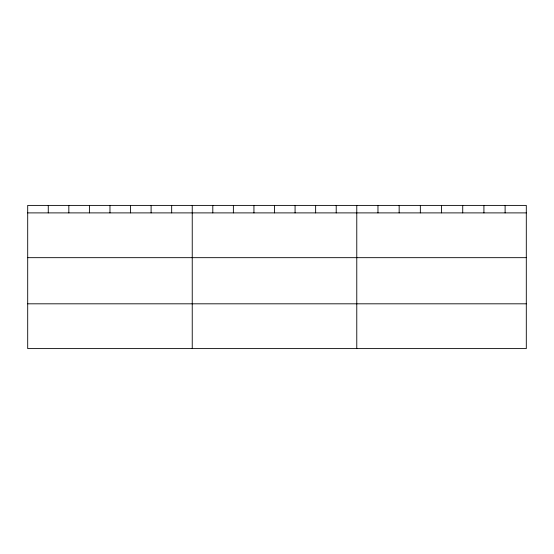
<?xml version="1.0" encoding="UTF-8"?>
<svg xmlns="http://www.w3.org/2000/svg" width="554" height="554" viewBox="0 0 554 554"><rect width="100%" height="100%" fill="white"/><g stroke="black" fill="none" stroke-linecap="round" stroke-linejoin="round"><path stroke-width="0.83" d="M526.3 257.672L526.3 205.402L27.7 205.402L27.7 348.598L526.3 348.598L526.3 257.672L27.7 257.672M27.7 212.895L526.3 212.895M27.7 303.814L526.3 303.814M505.109 205.402L505.109 212.895M483.919 205.402L483.919 212.895M462.729 205.402L462.729 212.895M441.538 205.402L441.538 212.895M420.348 205.402L420.348 212.895M399.157 205.402L399.157 212.895M377.966 205.402L377.966 212.895M356.776 205.402L356.776 348.598M336.209 205.402L336.209 212.895M315.642 205.402L315.642 212.895M295.074 205.402L295.074 212.895M274.507 205.402L274.507 212.895M253.94 205.402L253.94 212.895M233.373 205.402L233.373 212.895M212.805 205.402L212.805 212.895M192.238 205.402L192.238 348.598M171.671 205.402L171.671 212.895M151.103 205.402L151.103 212.895M130.536 205.402L130.536 212.895M109.969 205.402L109.969 212.895M89.402 205.402L89.402 212.895M68.835 205.402L68.835 212.895M48.267 205.402L48.267 212.895"/></g></svg>
